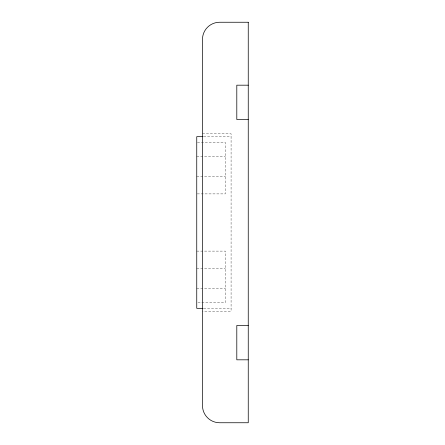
<?xml version="1.0" encoding="UTF-8"?>
<svg xmlns="http://www.w3.org/2000/svg" width="445" height="445" viewBox="0 0 445 445"><rect width="100%" height="100%" fill="white"/><g stroke="black" fill="none" stroke-linecap="round" stroke-linejoin="round"><path stroke-width="0.33" stroke-dasharray="2.23 1.67" d="M202.475 133.817L231.083 133.817L231.083 311.183L202.475 311.183M203.621 136.676L231.083 136.676M197.435 142.4L225.359 142.4L225.359 193.892L196.751 193.892M196.751 156.701L225.359 156.701M196.751 176.726L225.359 176.726M196.751 251.108L225.359 251.108L225.359 302.6L197.435 302.6M196.751 268.274L225.359 268.274M196.751 288.299L225.359 288.299M203.621 308.324L231.083 308.324"/><path stroke-width="0.67" d="M248.249 85.184L236.801 85.184L236.801 119.516L248.249 119.516M202.931 136.676L196.751 136.676L196.751 308.324L202.931 308.324M248.249 325.484L236.801 325.484L236.801 359.816L248.249 359.816M248.249 22.25L219.641 22.25A17.166 17.166 0 0 0 202.475 39.416L202.475 405.584A17.166 17.166 0 0 0 219.641 422.75L248.249 422.75L248.249 22.25"/></g></svg>
